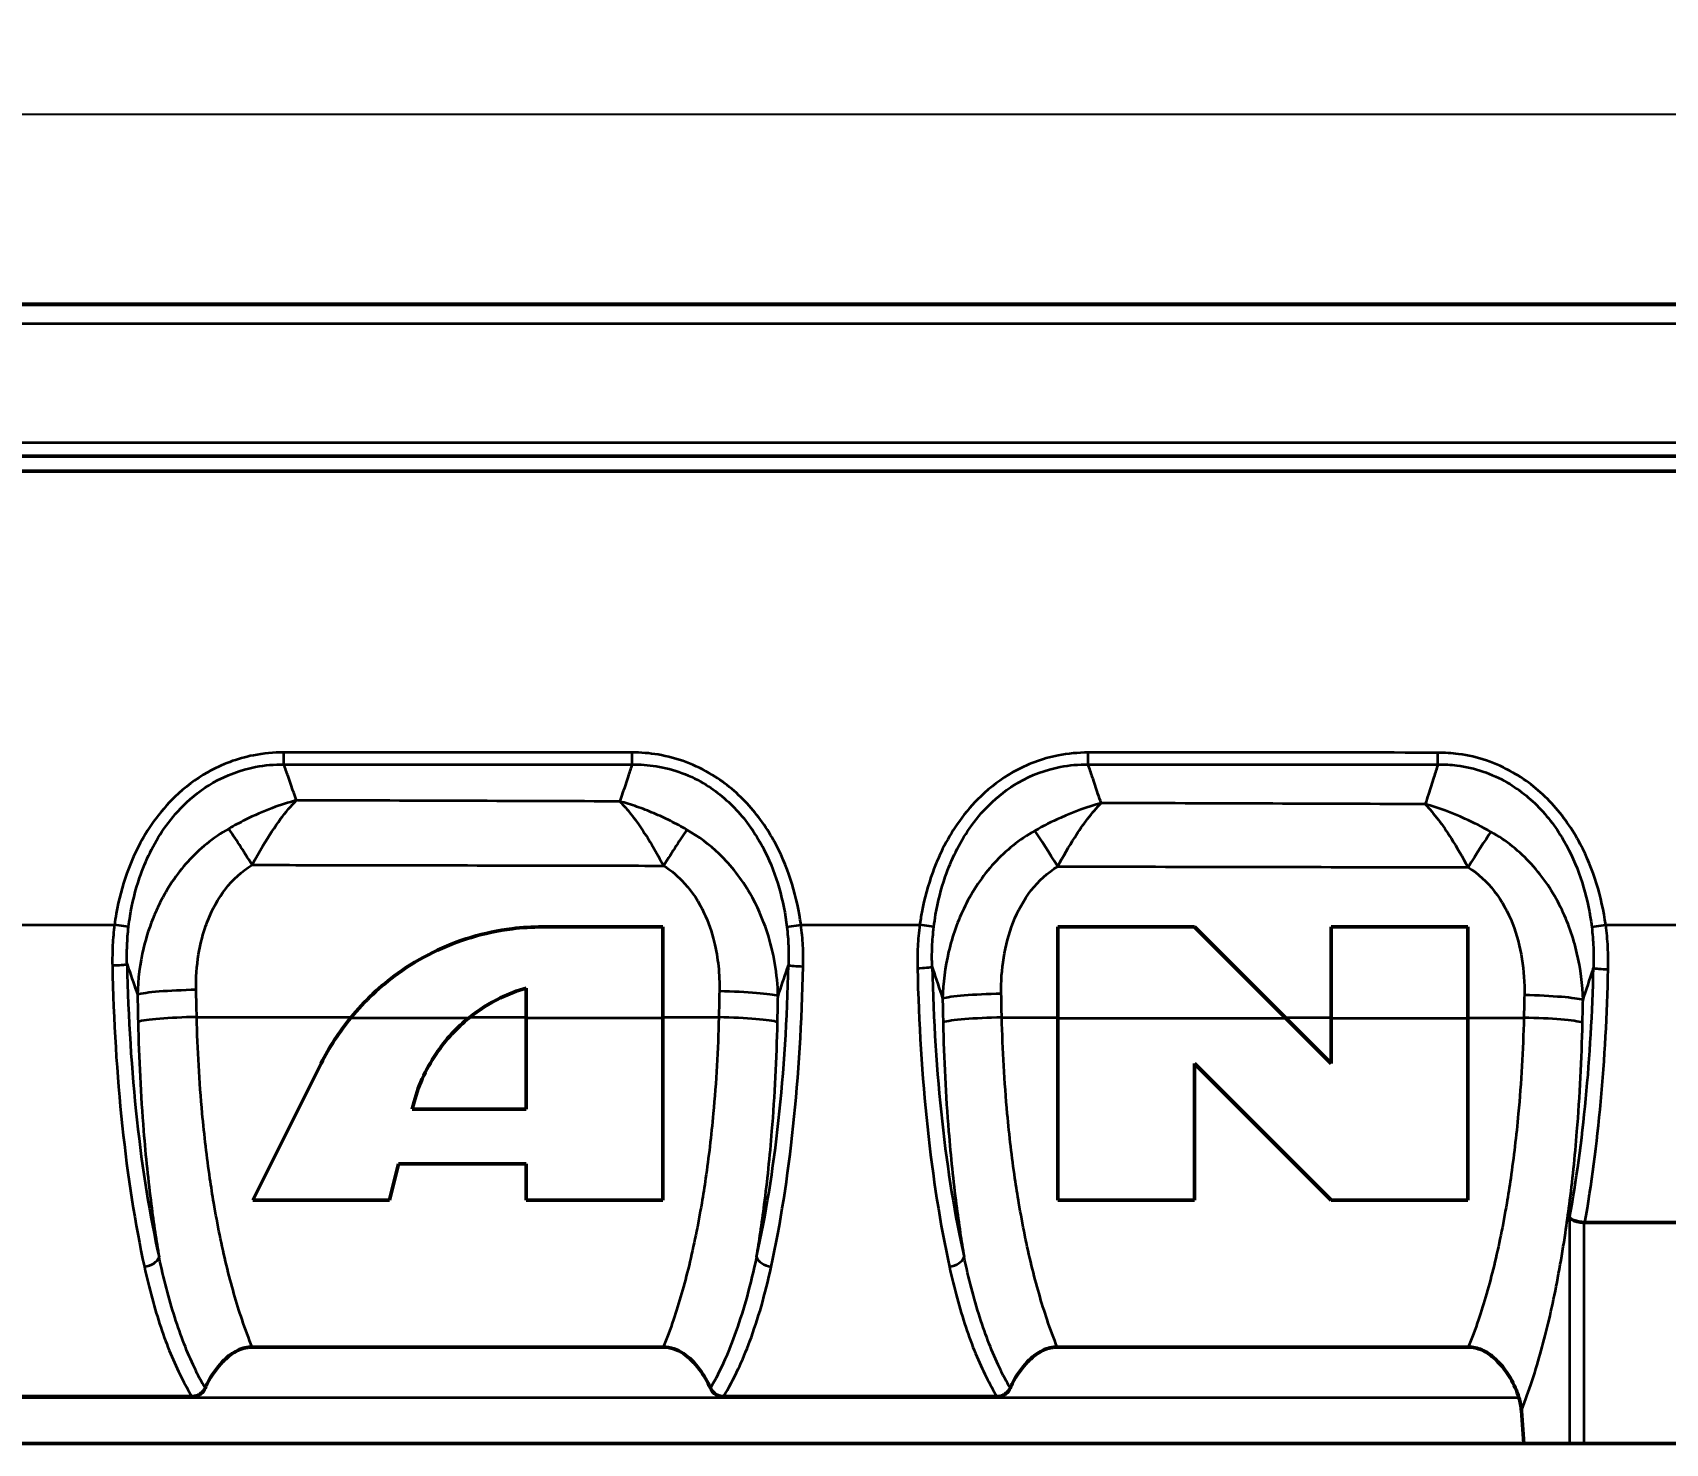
# Model space of a CAD drawing. Header units: millimetres. Extents: x 0 to 1485, y 0 to 1050.
# Drawn here: x 652.2 to 867.1, y 621.1 to 806.8 of the extents above; entities that cross this region are included whole.
import ezdxf

# ---------------------------------------------------------------- set-up
doc = ezdxf.new("R2010")
doc.units = ezdxf.units.MM
doc.header["$LTSCALE"] = 2.5
for name, color, linetype, lineweight in [('Bemaßung (ISO)', 7, 'Continuous', 25), ('Sichtbar (ISO)', 7, 'Continuous', 50), ('Sichtbar schmal (ISO)', 7, 'Continuous', 35)]:
    doc.layers.add(name, color=color, linetype=linetype, lineweight=lineweight)
doc.styles.add('TXT 3_5', font='isocpeur.ttf')
doc.dimstyles.new('Anrin Standard (DIN)', dxfattribs={"dimscale": 2.5, "dimtxt": 3.5, "dimasz": 2.5, "dimexe": 2, "dimexo": 0, "dimgap": 0.8, "dimtad": 1, "dimrnd": 1e-08, "dimtxsty": 'TXT 3_5', "dimcen": 0.09, "dimdle": 10, "dimclrd": 256, "dimclre": 256, "dimclrt": 256, "dimadec": 0, "dimazin": 2, "dimtfac": 0.714286, "dimtmove": 0, "dimatfit": 3, "dimfxl": 1, "dimtolj": 1, "dimlwd": -1, "dimlwe": -1, "dimarcsym": 0})

# ---------------------------------------------------------------- blocks, each defined once
blk = doc.blocks.new('*D14')
at = {"layer": 'Bemaßung (ISO)', "transparency": 16777216}
for p, q in [((420.15, 732.45), (420.15, 801.07)), ((1420.15, 732.45), (1420.15, 801.07)), ((426.4, 796.07), (1413.9, 796.07))]:
    blk.add_line(p, q, dxfattribs=at)
for points in [[(426.4, 797.11), (426.4, 795.02), (420.15, 796.07)], [(1413.9, 797.11), (1413.9, 795.02), (1420.15, 796.07)]]:
    blk.add_solid(points, dxfattribs=at)
at = {"layer": 'Defpoints', "color": 0, "transparency": 16777216}
for p in [(1420.15, 796.07), (420.15, 732.45), (1420.15, 732.45)]:
    blk.add_point(p, dxfattribs=at)
at = {"layer": 'Bemaßung (ISO)', "transparency": 16777216, "insert": (909.62, 806.82), "char_height": 8.75, "attachment_point": 1, "style": 'TXT 3_5'}
blk.add_mtext('\\A1;1000', dxfattribs=at)

msp = doc.modelspace()

# ---------------------------------------------------------------- linework, layer by layer
at = {"layer": 'Sichtbar (ISO)'}
for p, q in [((420.646, 771.066), (919.646, 771.066)), ((420.646, 751.066), (919.646, 751.066)), ((1420.146, 749.066), (420.146, 749.066)), ((420.646, 749.066), (919.646, 749.066)), ((735.146, 689.066), (719.27, 689.066)), ((735.146, 677.089), (735.146, 689.066)), ((805.146, 689.066), (787.146, 689.066)), ((787.146, 689.066), (787.146, 677.062)), ((817.166, 677.046), (805.146, 689.066)), ((823.146, 689.066), (823.146, 677.043)), ((841.146, 689.066), (823.146, 689.066)), ((841.146, 677.034), (841.146, 689.066)), ((717.146, 681.013), (717.146, 677.099)), ((717.146, 677.099), (717.146, 665.066)), ((735.146, 653.066), (735.146, 677.089)), ((787.146, 677.062), (787.146, 653.066)), ((823.146, 671.066), (817.166, 677.046)), ((823.146, 677.043), (823.146, 671.066)), ((841.146, 653.066), (841.146, 677.034)), ((690.146, 671.066), (681.146, 653.066)), ((805.146, 671.066), (823.146, 653.066)), ((805.146, 653.066), (805.146, 671.066)), ((702.146, 665.066), (702.271, 665.568)), ((717.146, 665.066), (702.146, 665.066)), ((699.146, 653.066), (700.346, 657.866)), ((700.346, 657.866), (717.146, 657.866)), ((717.146, 657.866), (717.146, 653.066)), ((681.146, 653.066), (699.146, 653.066)), ((717.146, 653.066), (735.146, 653.066)), ((787.146, 653.066), (805.146, 653.066)), ((823.146, 653.066), (841.146, 653.066)), ((856.557, 650.132), (877.735, 650.132)), ((673.137, 627.245), (637.154, 627.245)), ((779.137, 627.245), (743.154, 627.245)), ((848.191, 625.363), (848.5, 621.066)), ((848.5, 621.066), (590.179, 621.066)), ((848.5, 621.066), (854.533, 621.066)), ((856.465, 621.066), (854.533, 621.066)), ((856.465, 621.066), (983.827, 621.066))]:
    msp.add_line(p, q, dxfattribs=at)
for points, knots in [([(719.27, 689.066), (717.942, 689.066), (716.615, 688.985), (713.466, 688.598), (711.657, 688.218), (706.438, 686.648), (703.183, 685.043), (697.945, 681.276), (695.86, 679.316), (694.058, 677.111)], [0, 0, 0, 0, 0.3984389, 0.3984389, 0.9520412, 0.9520412, 2.0338635, 2.0338635, 2.8898418, 2.8898418, 2.8898418, 2.8898418]), ([(709.644, 677.103), (710.913, 678.126), (712.295, 679.001), (714.852, 680.24), (715.983, 680.675), (717.146, 681.013)], [0, 0, 0, 0, 0.48969338, 0.48969338, 0.85292073, 0.85292073, 0.85292073, 0.85292073]), ([(702.271, 665.568), (702.868, 667.954), (703.875, 670.247), (705.907, 673.275), (706.608, 674.161), (708.08, 675.746), (708.837, 676.453), (709.644, 677.103)], [0, 0, 0, 0, 0.7642805, 0.7642805, 1.1050055, 1.1050055, 1.4164443, 1.4164443, 1.4164443, 1.4164443]), ([(854.533, 650.749), (854.534, 650.749), (854.534, 650.748), (854.583, 650.689), (854.655, 650.631), (854.842, 650.519), (854.957, 650.465), (855.275, 650.347), (855.493, 650.286), (855.966, 650.191), (856.213, 650.156), (856.465, 650.136)], [-0.26991109, -0.26991109, -0.26991109, -0.26991109, -0.26924744, -0.26924744, -0.21183149, -0.21183149, -0.15482101, -0.15482101, -0.07574104, -0.07574104, 0, 0, 0, 0]), ([(681.086, 633.737), (680.89, 633.737), (680.695, 633.724), (680.315, 633.673), (680.132, 633.636), (679.587, 633.488), (679.242, 633.345), (678.301, 632.835), (677.72, 632.37), (676.424, 631.034), (675.716, 630.038), (675.055, 628.713), (674.964, 628.518), (674.878, 628.321)], [0, 0, 0, 0, 0.05882298, 0.05882298, 0.11532018, 0.11532018, 0.22925144, 0.22925144, 0.44182829, 0.44182829, 0.74111223, 0.74111223, 0.79234652, 0.79234652, 0.79234652, 0.79234652]), ([(681.086, 633.737), (690.106, 633.737), (699.126, 633.737), (717.166, 633.737), (726.186, 633.737), (735.205, 633.737)], [-6.7576353, -6.7576353, -6.7576353, -6.7576353, -4.051666, -4.051666, -1.3457052, -1.3457052, -1.3457052, -1.3457052]), ([(741.414, 628.321), (741.032, 629.197), (740.543, 630.043), (739.325, 631.663), (738.606, 632.375), (737.465, 633.139), (737.045, 633.359), (736.145, 633.661), (735.685, 633.737), (735.205, 633.737)], [0.31328236, 0.31328236, 0.31328236, 0.31328236, 0.60195356, 0.60195356, 0.92586689, 0.92586689, 1.09410515, 1.09410515, 1.26250454, 1.26250454, 1.26250454, 1.26250454]), ([(787.086, 633.737), (786.89, 633.737), (786.695, 633.724), (786.315, 633.673), (786.131, 633.636), (785.586, 633.488), (785.24, 633.344), (784.299, 632.834), (783.718, 632.369), (782.422, 631.032), (781.714, 630.035), (781.054, 628.711), (780.963, 628.517), (780.878, 628.321)], [0, 0, 0, 0, 0.05887145, 0.05887145, 0.11541418, 0.11541418, 0.22943904, 0.22943904, 0.44212185, 0.44212185, 0.74144862, 0.74144862, 0.79239967, 0.79239967, 0.79239967, 0.79239967]), ([(787.086, 633.737), (796.106, 633.737), (805.126, 633.737), (823.166, 633.737), (832.185, 633.737), (841.205, 633.737)], [-6.7576157, -6.7576157, -6.7576157, -6.7576157, -4.051666, -4.051666, -1.3457247, -1.3457247, -1.3457247, -1.3457247]), ([(847.877, 627.066), (847.609, 627.947), (847.224, 628.819), (846.097, 630.745), (845.321, 631.687), (844.048, 632.774), (843.531, 633.123), (842.692, 633.486), (842.408, 633.579), (841.813, 633.706), (841.512, 633.737), (841.205, 633.737)], [0.0156344, 0.0156344, 0.0156344, 0.0156344, 0.3009294, 0.3009294, 0.6850113, 0.6850113, 0.9063579, 0.9063579, 1.0143836, 1.0143836, 1.1235959, 1.1235959, 1.1235959, 1.1235959]), ([(674.878, 628.321), (674.788, 628.115), (674.66, 627.93), (674.335, 627.614), (674.141, 627.489), (673.805, 627.349), (673.676, 627.31), (673.41, 627.258), (673.274, 627.245), (673.137, 627.245)], [0, 0, 0, 0, 0.06799312, 0.06799312, 0.13731242, 0.13731242, 0.17767893, 0.17767893, 0.21862724, 0.21862724, 0.21862724, 0.21862724]), ([(743.154, 627.245), (742.887, 627.245), (742.623, 627.295), (742.164, 627.481), (741.969, 627.605), (741.637, 627.921), (741.506, 628.11), (741.414, 628.321)], [0, 0, 0, 0, 0.08004572, 0.08004572, 0.14938586, 0.14938586, 0.21913027, 0.21913027, 0.21913027, 0.21913027]), ([(780.878, 628.321), (780.788, 628.115), (780.66, 627.93), (780.335, 627.614), (780.141, 627.489), (779.805, 627.349), (779.676, 627.31), (779.41, 627.258), (779.274, 627.245), (779.137, 627.245)], [0, 0, 0, 0, 0.06799494, 0.06799494, 0.13731498, 0.13731498, 0.17768079, 0.17768079, 0.21862822, 0.21862822, 0.21862822, 0.21862822])]:
    msp.add_open_spline(points, degree=3, knots=knots, dxfattribs=at)
for points in [[(694.058, 677.111), (692.526, 675.237), (691.217, 673.208), (690.146, 671.066)], [(856.465, 650.136), (856.496, 650.133), (856.526, 650.132), (856.557, 650.132)], [(848.191, 625.363), (848.15, 625.941), (848.045, 626.512), (847.877, 627.066)]]:
    msp.add_open_spline(points, degree=3, dxfattribs=at)
at = {"layer": 'Sichtbar schmal (ISO)'}
for p, q in [((420.646, 770.986), (919.646, 770.986)), ((420.646, 768.5), (919.646, 768.5)), ((919.646, 752.798), (420.646, 752.798)), ((685.249, 710.466), (685.249, 712.043)), ((731.098, 710.466), (731.098, 712.033)), ((791.143, 710.466), (791.143, 712.019)), ((837.202, 710.466), (837.202, 712.009)), ((647.371, 689.324), (662.94, 689.324)), ((664.8, 689.075), (662.94, 689.324)), ((751.481, 689.071), (753.338, 689.324)), ((753.338, 689.324), (768.974, 689.324)), ((770.827, 689.066), (768.974, 689.324)), ((857.453, 689.063), (859.304, 689.324)), ((859.304, 689.324), (875.01, 689.324)), ((673.775, 677.2), (694.123, 677.19)), ((709.742, 677.182), (717.146, 677.178)), ((735.146, 677.168), (742.517, 677.165)), ((779.775, 677.145), (787.146, 677.142)), ((817.086, 677.126), (823.146, 677.123)), ((841.146, 677.114), (848.517, 677.11)), ((854.533, 650.749), (854.533, 621.066)), ((856.465, 621.066), (856.465, 650.136)), ((847.877, 627.066), (591.114, 627.066))]:
    msp.add_line(p, q, dxfattribs=at)
for centre, major_axis, ratio, start_param, end_param in [((681.06, 696.599), (-4.194, 6.812), 0.0415796, 4.7794141, 5.6009825), ((735.245, 696.492), (4.211, 6.802), 0.0416318, 0.6878767, 1.5032496), ((787.136, 696.388), (-4.173, 6.826), 0.0418563, 4.7803333, 5.5840732), ((841.17, 696.278), (-4.191, -6.814), 0.0419176, 3.8462165, 4.6439181), ((662.664, 684.16), (2, 0.041), 0.0759239, 4.7108396, 6.0206102), ((680.832, 689.324), (0, -70), 0.2602935, 4.7884018, 5.4108717), ((682.764, 689.324), (0, 68), 0.2679492, 1.6468091, 2.2692791), ((733.528, 689.324), (0, -68), 0.2679492, 0.8724567, 1.4928066), ((735.46, 689.324), (0, 70), 0.2602935, 4.0140493, 4.6343993), ((753.625, 684.026), (-2, 0.042), 0.0778937, 0.2626161, 1.5724274), ((768.671, 683.806), (2, 0.044), 0.0811218, 4.7106194, 6.0204998), ((786.832, 689.324), (0, -70), 0.2602935, 4.7936193, 5.4106317), ((788.764, 689.324), (0, 68), 0.2679492, 1.6520266, 2.2690391), ((839.528, 689.324), (0, -68), 0.2679492, 0.9676049, 1.4874993), ((859.617, 683.666), (-1.999, 0.045), 0.0831801, 0.2627313, 1.5726572), ((841.46, 689.324), (0, 70), 0.2602935, 4.1181439, 4.6290919), ((673.699, 680.147), (-7.998, -0.169), 0.0787004, 4.7106524, 6.0205521), ((742.59, 679.963), (7.998, -0.171), 0.0792997, 0.262646, 1.572416), ((779.708, 679.625), (-7.998, -0.171), 0.0796217, 4.7106159, 6.0205324), ((848.581, 679.436), (7.998, -0.173), 0.0802348, 0.2626662, 1.5724593), ((673.774, 676.57), (-7.998, -0.169), 0.0787017, 4.7106833, 6.0205521), ((742.517, 676.53), (7.998, -0.171), 0.0792984, 0.2626459, 1.5724461), ((779.775, 676.508), (-7.998, -0.171), 0.0796229, 4.7106434, 6.0205324), ((848.517, 676.468), (7.998, -0.173), 0.0802336, 0.2626661, 1.5724859), ((666.878, 645.596), (1.951, 0.439), 0.6337179, 4.5707594, 5.9420259), ((749.415, 645.603), (-1.951, 0.439), 0.633613, 0.34112, 1.7123622), ((772.875, 645.609), (1.951, 0.439), 0.633542, 4.5708662, 5.942092)]:
    msp.add_ellipse(centre, major_axis=major_axis, ratio=ratio, start_param=start_param, end_param=end_param, dxfattribs=at)
for points, knots in [([(685.249, 712.043), (683.909, 712.043), (682.555, 711.916), (679.102, 711.236), (677.068, 710.479), (673.628, 708.531), (672.179, 707.434), (669.869, 705.206), (668.93, 704.109), (666.595, 700.846), (665.434, 698.545), (663.956, 694.409), (663.494, 692.628), (663.085, 690.33), (663.007, 689.827), (662.94, 689.324)], [0, 0, 0, 0, 0.4020472, 0.4020472, 1.0453226, 1.0453226, 1.5794452, 1.5794452, 2.0082411, 2.0082411, 2.7739914, 2.7739914, 3.3190794, 3.3190794, 3.4714345, 3.4714345, 3.4714345, 3.4714345]), ([(731.098, 712.033), (723.457, 712.034), (715.815, 712.036), (700.532, 712.04), (692.891, 712.041), (685.249, 712.043)], [0, 0, 0, 0, 2.2924315, 2.2924315, 4.5848629, 4.5848629, 4.5848629, 4.5848629]), ([(753.338, 689.324), (752.849, 692.929), (751.795, 696.537), (749.136, 701.651), (747.94, 703.424), (745.097, 706.598), (743.472, 707.976), (739.472, 710.417), (737.04, 711.327), (733.383, 711.94), (732.236, 712.032), (731.098, 712.033)], [0, 0, 0, 0, 1.0913268, 1.0913268, 1.7244714, 1.7244714, 2.3576159, 2.3576159, 3.1215505, 3.1215505, 3.4630188, 3.4630188, 3.4630188, 3.4630188]), ([(791.143, 712.019), (789.824, 712.019), (788.491, 711.894), (785.093, 711.223), (783.09, 710.478), (779.698, 708.558), (778.265, 707.475), (775.968, 705.265), (775.03, 704.171), (772.704, 700.931), (771.545, 698.653), (770.056, 694.562), (769.585, 692.802), (769.145, 690.459), (769.053, 689.892), (768.974, 689.324)], [0, 0, 0, 0, 0.3957324, 0.3957324, 1.0289041, 1.0289041, 1.5569277, 1.5569277, 1.9850214, 1.9850214, 2.7444866, 2.7444866, 3.2846071, 3.2846071, 3.456559, 3.456559, 3.456559, 3.456559]), ([(837.202, 712.009), (829.525, 712.011), (821.849, 712.012), (806.496, 712.016), (798.82, 712.017), (791.143, 712.019)], [0, 0, 0, 0, 2.3029362, 2.3029362, 4.6058724, 4.6058724, 4.6058724, 4.6058724]), ([(859.304, 689.324), (858.785, 693.005), (857.69, 696.689), (854.924, 701.907), (853.67, 703.723), (850.69, 706.942), (848.984, 708.324), (844.873, 710.666), (842.435, 711.491), (839.015, 711.95), (838.106, 712.009), (837.202, 712.009)], [0, 0, 0, 0, 1.1152738, 1.1152738, 1.7673668, 1.7673668, 2.4194598, 2.4194598, 3.1770583, 3.1770583, 3.4481957, 3.4481957, 3.4481957, 3.4481957]), ([(664.8, 689.075), (664.857, 689.553), (664.925, 690.031), (665.281, 692.212), (665.692, 693.901), (667.022, 697.82), (668.076, 699.997), (670.207, 703.077), (671.067, 704.111), (673.185, 706.208), (674.517, 707.237), (677.685, 709.057), (679.562, 709.757), (682.754, 710.371), (684.008, 710.479), (685.249, 710.466)], [-3.4714345, -3.4714345, -3.4714345, -3.4714345, -3.3190794, -3.3190794, -2.7739914, -2.7739914, -2.0082411, -2.0082411, -1.5794452, -1.5794452, -1.0453226, -1.0453226, -0.4020472, -0.4020472, 0, 0, 0, 0]), ([(686.907, 705.734), (686.785, 706.081), (686.664, 706.428), (686.542, 706.775), (686.292, 707.491), (686.041, 708.206), (685.61, 709.436), (685.43, 709.951), (685.249, 710.466)], [0.5396016, 0.5396016, 0.5396016, 0.5396016, 0.71240876, 0.71240876, 0.71240876, 1.06861314, 1.06861314, 1.32508725, 1.32508725, 1.32508725, 1.32508725]), ([(685.249, 710.466), (692.891, 710.466), (700.532, 710.466), (715.815, 710.466), (723.456, 710.466), (731.098, 710.466)], [-4.5848629, -4.5848629, -4.5848629, -4.5848629, -2.2924315, -2.2924315, 0, 0, 0, 0]), ([(731.098, 710.466), (730.923, 709.939), (730.749, 709.412), (730.334, 708.159), (730.093, 707.432), (729.853, 706.705), (729.729, 706.333), (729.606, 705.961), (729.483, 705.589)], [0.09881554, 0.09881554, 0.09881554, 0.09881554, 0.35888703, 0.35888703, 0.71777406, 0.71777406, 0.71777406, 0.90155566, 0.90155566, 0.90155566, 0.90155566]), ([(731.098, 710.466), (732.152, 710.477), (733.213, 710.4), (736.595, 709.852), (738.839, 709.009), (742.521, 706.724), (744.013, 705.429), (746.616, 702.437), (747.707, 700.76), (750.121, 695.92), (751.062, 692.497), (751.481, 689.071)], [-3.4630188, -3.4630188, -3.4630188, -3.4630188, -3.1215505, -3.1215505, -2.3576159, -2.3576159, -1.7244714, -1.7244714, -1.0913268, -1.0913268, 0, 0, 0, 0]), ([(770.827, 689.066), (770.895, 689.606), (770.975, 690.146), (771.36, 692.373), (771.779, 694.044), (773.119, 697.927), (774.17, 700.085), (776.293, 703.148), (777.152, 704.181), (779.258, 706.263), (780.575, 707.281), (783.699, 709.076), (785.546, 709.767), (788.688, 710.373), (789.921, 710.479), (791.143, 710.466)], [-3.456559, -3.456559, -3.456559, -3.456559, -3.2846071, -3.2846071, -2.7444866, -2.7444866, -1.9850214, -1.9850214, -1.5569277, -1.5569277, -1.0289041, -1.0289041, -0.3957324, -0.3957324, 0, 0, 0, 0]), ([(792.857, 705.373), (792.719, 705.782), (792.582, 706.191), (792.444, 706.6), (792.194, 707.345), (791.943, 708.089), (791.509, 709.378), (791.326, 709.922), (791.143, 710.466)], [0.52444717, 0.52444717, 0.52444717, 0.52444717, 0.72307661, 0.72307661, 0.72307661, 1.08461492, 1.08461492, 1.34892914, 1.34892914, 1.34892914, 1.34892914]), ([(791.143, 710.466), (798.819, 710.466), (806.496, 710.466), (821.849, 710.466), (829.525, 710.466), (837.202, 710.466)], [-4.6058724, -4.6058724, -4.6058724, -4.6058724, -2.3029362, -2.3029362, 0, 0, 0, 0]), ([(837.202, 710.466), (837.025, 709.91), (836.848, 709.354), (836.43, 708.042), (836.189, 707.286), (835.948, 706.531), (835.81, 706.096), (835.671, 705.661), (835.533, 705.227)], [0.09633591, 0.09633591, 0.09633591, 0.09633591, 0.36426043, 0.36426043, 0.72852087, 0.72852087, 0.72852087, 0.93805093, 0.93805093, 0.93805093, 0.93805093]), ([(837.202, 710.466), (838.039, 710.475), (838.88, 710.427), (842.043, 710.023), (844.294, 709.261), (848.079, 707.069), (849.645, 705.769), (852.374, 702.73), (853.518, 701.012), (856.029, 696.066), (857.008, 692.566), (857.453, 689.063)], [-3.4481957, -3.4481957, -3.4481957, -3.4481957, -3.1770583, -3.1770583, -2.4194598, -2.4194598, -1.7673668, -1.7673668, -1.1152738, -1.1152738, 0, 0, 0, 0]), ([(686.907, 705.734), (685.844, 705.455), (684.778, 705.112), (682.524, 704.262), (681.339, 703.741), (679.43, 702.793), (678.701, 702.404), (677.983, 701.997)], [-0.0018374, -0.0018374, -0.0018374, -0.0018374, 0.23481164, 0.23481164, 0.50120816, 0.50120816, 0.66770598, 0.66770598, 0.66770598, 0.66770598]), ([(681.062, 697.23), (681.535, 698.104), (682.014, 698.951), (683.267, 701.048), (684.043, 702.231), (685.517, 704.212), (686.213, 705.038), (686.907, 705.734)], [-0.66770598, -0.66770598, -0.66770598, -0.66770598, -0.50120816, -0.50120816, -0.23481164, -0.23481164, 0.0018374, 0.0018374, 0.0018374, 0.0018374]), ([(729.483, 705.589), (729.218, 705.59), (728.954, 705.591), (721.847, 705.615), (715.005, 705.639), (708.163, 705.662), (701.321, 705.685), (694.478, 705.708), (687.393, 705.732), (687.15, 705.733), (686.907, 705.734)], [1.9732387, 1.9732387, 1.9732387, 1.9732387, 2.0526314, 2.0526314, 4.1052627, 4.1052627, 4.1052627, 6.1578941, 6.1578941, 6.2308287, 6.2308287, 6.2308287, 6.2308287]), ([(738.319, 701.858), (737.604, 702.265), (736.879, 702.653), (735.418, 703.382), (734.681, 703.723), (733.943, 704.037), (733.206, 704.351), (732.463, 704.639), (730.974, 705.159), (730.227, 705.39), (729.483, 705.589)], [0, 0, 0, 0, 0.16595098, 0.16595098, 0.33190196, 0.33190196, 0.33190196, 0.49785294, 0.49785294, 0.66380392, 0.66380392, 0.66380392, 0.66380392]), ([(729.483, 705.589), (729.968, 705.095), (730.453, 704.537), (731.423, 703.312), (731.907, 702.644), (732.388, 701.929), (732.869, 701.215), (733.349, 700.45), (734.304, 698.841), (734.778, 697.997), (735.247, 697.126)], [-0.66380392, -0.66380392, -0.66380392, -0.66380392, -0.49785294, -0.49785294, -0.33190196, -0.33190196, -0.33190196, -0.16595098, -0.16595098, 0, 0, 0, 0]), ([(792.857, 705.373), (791.088, 704.899), (789.294, 704.244), (786.379, 702.928), (785.239, 702.348), (784.126, 701.725)], [-0.00183946, -0.00183946, -0.00183946, -0.00183946, 0.39207791, 0.39207791, 0.64953224, 0.64953224, 0.64953224, 0.64953224]), ([(787.138, 697.025), (787.872, 698.37), (788.619, 699.654), (790.53, 702.634), (791.702, 704.187), (792.857, 705.373)], [-0.64953224, -0.64953224, -0.64953224, -0.64953224, -0.39207791, -0.39207791, 0.00183946, 0.00183946, 0.00183946, 0.00183946]), ([(835.533, 705.227), (835.252, 705.227), (834.97, 705.228), (827.847, 705.253), (821.005, 705.277), (814.163, 705.3), (807.321, 705.323), (800.479, 705.347), (793.377, 705.371), (793.117, 705.372), (792.857, 705.373)], [1.9682588, 1.9682588, 1.9682588, 1.9682588, 2.0526316, 2.0526316, 4.1052632, 4.1052632, 4.1052632, 6.1578947, 6.1578947, 6.2358531, 6.2358531, 6.2358531, 6.2358531]), ([(844.177, 701.583), (843.062, 702.209), (841.921, 702.792), (839.034, 704.101), (837.272, 704.751), (835.533, 705.227)], [0, 0, 0, 0, 0.25827474, 0.25827474, 0.64587549, 0.64587549, 0.64587549, 0.64587549]), ([(835.533, 705.227), (836.665, 704.045), (837.812, 702.512), (839.695, 699.556), (840.441, 698.268), (841.171, 696.919)], [-0.64587549, -0.64587549, -0.64587549, -0.64587549, -0.25827474, -0.25827474, 0, 0, 0, 0]), ([(677.983, 701.997), (675.938, 700.837), (674.1, 699.319), (671.097, 695.987), (669.873, 694.142), (668.916, 692.227), (668.66, 691.717), (668.423, 691.201), (667.597, 689.243), (667.121, 687.762), (666.285, 684.234), (666.03, 682.174), (665.971, 680.147)], [0, 0, 0, 0, 0.4741205, 0.4741205, 0.9398117, 0.9398117, 0.9398117, 1.0640058, 1.0640058, 1.4097176, 1.4097176, 1.8796235, 1.8796235, 1.8796235, 1.8796235]), ([(750.318, 679.963), (750.277, 681.383), (750.14, 682.818), (749.66, 685.647), (749.322, 687.04), (748.305, 690.15), (747.561, 691.854), (745.527, 695.359), (744.191, 697.114), (741.309, 699.886), (739.873, 700.974), (738.319, 701.858)], [0, 0, 0, 0, 0.3298149, 0.3298149, 0.6518849, 0.6518849, 1.0609555, 1.0609555, 1.5250726, 1.5250726, 1.8857338, 1.8857338, 1.8857338, 1.8857338]), ([(784.126, 701.725), (782.101, 700.59), (780.278, 699.104), (777.205, 695.748), (775.927, 693.824), (774.936, 691.831), (773.965, 689.877), (773.261, 687.857), (772.296, 683.749), (772.04, 681.672), (771.98, 679.625)], [0, 0, 0, 0, 0.4685599, 0.4685599, 0.9562836, 0.9562836, 0.9562836, 1.4344255, 1.4344255, 1.9125673, 1.9125673, 1.9125673, 1.9125673]), ([(856.308, 679.436), (856.249, 681.485), (855.994, 683.565), (855.032, 687.677), (854.331, 689.699), (853.362, 691.656), (852.369, 693.665), (851.085, 695.605), (848.008, 698.969), (846.195, 700.451), (844.177, 701.583)], [0, 0, 0, 0, 0.4797238, 0.4797238, 0.9594476, 0.9594476, 0.9594476, 1.4517074, 1.4517074, 1.9188952, 1.9188952, 1.9188952, 1.9188952]), ([(673.699, 680.776), (673.666, 682.337), (673.766, 683.917), (674.207, 686.61), (674.477, 687.736), (674.967, 689.219), (675.109, 689.608), (675.264, 689.993), (675.845, 691.438), (676.609, 692.82), (678.525, 695.291), (679.717, 696.402), (681.062, 697.23)], [-1.8796235, -1.8796235, -1.8796235, -1.8796235, -1.4097176, -1.4097176, -1.0640058, -1.0640058, -0.9398117, -0.9398117, -0.9398117, -0.4741205, -0.4741205, 0, 0, 0, 0]), ([(681.062, 697.23), (683.248, 697.225), (685.434, 697.221), (694.462, 697.204), (701.304, 697.191), (708.146, 697.178), (714.988, 697.165), (721.83, 697.152), (730.864, 697.134), (733.055, 697.13), (735.247, 697.126)], [-6.8136683, -6.8136683, -6.8136683, -6.8136683, -6.1578941, -6.1578941, -4.1052627, -4.1052627, -4.1052627, -2.0526314, -2.0526314, -1.3951402, -1.3951402, -1.3951402, -1.3951402]), ([(735.247, 697.126), (736.268, 696.494), (737.202, 695.699), (739.055, 693.651), (739.898, 692.339), (741.15, 689.696), (741.593, 688.403), (742.17, 686.034), (742.35, 684.968), (742.573, 682.798), (742.614, 681.693), (742.591, 680.598)], [-1.8857338, -1.8857338, -1.8857338, -1.8857338, -1.5250726, -1.5250726, -1.0609555, -1.0609555, -0.6518849, -0.6518849, -0.3298149, -0.3298149, 0, 0, 0, 0]), ([(779.708, 680.262), (779.675, 681.85), (779.773, 683.455), (780.278, 686.614), (780.682, 688.159), (781.27, 689.645), (781.869, 691.16), (782.665, 692.612), (784.626, 695.117), (785.807, 696.211), (787.138, 697.025)], [-1.9125673, -1.9125673, -1.9125673, -1.9125673, -1.4344255, -1.4344255, -0.9562836, -0.9562836, -0.9562836, -0.4685599, -0.4685599, 0, 0, 0, 0]), ([(787.138, 697.025), (789.299, 697.021), (791.459, 697.017), (800.462, 696.999), (807.304, 696.986), (814.146, 696.973), (820.988, 696.959), (827.83, 696.946), (836.839, 696.928), (839.005, 696.924), (841.171, 696.919)], [-6.8060332, -6.8060332, -6.8060332, -6.8060332, -6.1578947, -6.1578947, -4.1052632, -4.1052632, -4.1052632, -2.0526316, -2.0526316, -1.4027016, -1.4027016, -1.4027016, -1.4027016]), ([(841.171, 696.919), (842.497, 696.104), (843.671, 695.011), (845.633, 692.494), (846.432, 691.025), (847.031, 689.495), (847.616, 688.003), (848.017, 686.452), (848.519, 683.282), (848.616, 681.671), (848.582, 680.078)], [-1.9188952, -1.9188952, -1.9188952, -1.9188952, -1.4517074, -1.4517074, -0.9594476, -0.9594476, -0.9594476, -0.4797238, -0.4797238, 0, 0, 0, 0]), ([(662.94, 689.324), (662.826, 688.444), (662.748, 687.557), (662.658, 685.782), (662.646, 684.893), (662.664, 684.008)], [0, 0, 0, 0, 0.25874991, 0.25874991, 0.51749981, 0.51749981, 0.51749981, 0.51749981]), ([(664.596, 684.16), (664.57, 684.98), (664.572, 685.803), (664.638, 687.445), (664.702, 688.263), (664.8, 689.075)], [-0.51749981, -0.51749981, -0.51749981, -0.51749981, -0.25874991, -0.25874991, 0, 0, 0, 0]), ([(751.481, 689.071), (751.583, 688.238), (751.649, 687.398), (751.718, 685.713), (751.72, 684.868), (751.693, 684.026)], [-0.53096976, -0.53096976, -0.53096976, -0.53096976, -0.26548488, -0.26548488, 0, 0, 0, 0]), ([(753.625, 683.87), (753.644, 684.778), (753.632, 685.69), (753.539, 687.512), (753.458, 688.421), (753.338, 689.324)], [0, 0, 0, 0, 0.26548488, 0.26548488, 0.53096976, 0.53096976, 0.53096976, 0.53096976]), ([(768.974, 689.324), (768.847, 688.384), (768.761, 687.437), (768.663, 685.54), (768.651, 684.59), (768.671, 683.644)], [0, 0, 0, 0, 0.2765216, 0.2765216, 0.55304321, 0.55304321, 0.55304321, 0.55304321]), ([(770.603, 683.806), (770.575, 684.684), (770.576, 685.565), (770.648, 687.322), (770.719, 688.198), (770.827, 689.066)], [-0.55304321, -0.55304321, -0.55304321, -0.55304321, -0.2765216, -0.2765216, 0, 0, 0, 0]), ([(857.453, 689.063), (857.566, 688.172), (857.639, 687.273), (857.714, 685.47), (857.715, 684.567), (857.685, 683.666)], [-0.56712485, -0.56712485, -0.56712485, -0.56712485, -0.28356242, -0.28356242, 0, 0, 0, 0]), ([(859.617, 683.5), (859.638, 684.469), (859.626, 685.443), (859.525, 687.389), (859.436, 688.36), (859.304, 689.324)], [0, 0, 0, 0, 0.28356242, 0.28356242, 0.56712485, 0.56712485, 0.56712485, 0.56712485]), ([(664.596, 684.16), (664.664, 683.96), (664.732, 683.761), (664.801, 683.561), (665.191, 682.423), (665.581, 681.285), (665.971, 680.147)], [-0.09936422, -0.09936422, -0.09936422, -0.09936422, 0, 0, 0, 0.56667626, 0.56667626, 0.56667626, 0.56667626]), ([(750.318, 679.963), (750.721, 681.155), (751.125, 682.347), (751.529, 683.539), (751.583, 683.701), (751.638, 683.864), (751.693, 684.026)], [-2.02439557, -2.02439557, -2.02439557, -2.02439557, -1.43554813, -1.43554813, -1.43554813, -1.35542708, -1.35542708, -1.35542708, -1.35542708]), ([(770.603, 683.806), (770.636, 683.705), (770.67, 683.604), (770.703, 683.503), (771.129, 682.21), (771.555, 680.918), (771.98, 679.625)], [-0.04916558, -0.04916558, -0.04916558, -0.04916558, 0, 0, 0, 0.62765281, 0.62765281, 0.62765281, 0.62765281]), ([(856.308, 679.436), (856.747, 680.783), (857.186, 682.131), (857.625, 683.48), (857.645, 683.542), (857.665, 683.604), (857.685, 683.666)], [-2.10680433, -2.10680433, -2.10680433, -2.10680433, -1.45704174, -1.45704174, -1.45704174, -1.42705455, -1.42705455, -1.42705455, -1.42705455]), ([(742.591, 680.598), (742.579, 680.025), (742.566, 679.453), (742.542, 678.309), (742.53, 677.737), (742.517, 677.165)], [0, 0, 0, 0, 0.17223182, 0.17223182, 0.34446364, 0.34446364, 0.34446364, 0.34446364]), ([(750.245, 676.53), (750.257, 677.102), (750.269, 677.674), (750.293, 678.819), (750.306, 679.391), (750.318, 679.963)], [-0.34446364, -0.34446364, -0.34446364, -0.34446364, -0.17223182, -0.17223182, 0, 0, 0, 0]), ([(681.086, 633.737), (680.621, 634.872), (680.172, 636.084), (679.008, 639.537), (678.321, 641.932), (677.072, 647.086), (676.51, 649.843), (676.023, 652.725), (675.843, 653.788), (675.673, 654.867), (675.113, 658.705), (674.773, 661.577), (674.122, 668.653), (673.877, 672.931), (673.775, 677.2)], [0.0004838, 0.0004838, 0.0004838, 0.0004838, 0.6633212, 0.6633212, 1.7888959, 1.7888959, 2.9144763, 2.9144763, 2.9144763, 3.3297207, 3.3297207, 4.3717145, 4.3717145, 5.8289526, 5.8289526, 5.8289526, 5.8289526]), ([(666.047, 676.57), (666.149, 671.729), (666.394, 666.882), (667.045, 658.863), (667.386, 655.608), (667.945, 651.258), (668.115, 650.035), (668.295, 648.83), (668.459, 647.735), (668.63, 646.657), (668.81, 645.596)], [-5.8289526, -5.8289526, -5.8289526, -5.8289526, -4.3717145, -4.3717145, -3.3297207, -3.3297207, -2.9144763, -2.9144763, -2.9144763, -2.5372372, -2.5372372, -2.5372372, -2.5372372]), ([(742.517, 677.165), (742.414, 672.899), (742.169, 668.624), (741.518, 661.561), (741.178, 658.698), (740.619, 654.863), (740.448, 653.777), (740.267, 652.709), (739.78, 649.83), (739.218, 647.076), (737.97, 641.927), (737.283, 639.535), (736.12, 636.083), (735.67, 634.872), (735.205, 633.737)], [0, 0, 0, 0, 1.4563127, 1.4563127, 2.4951863, 2.4951863, 2.9126254, 2.9126254, 2.9126254, 4.0372795, 4.0372795, 5.161928, 5.161928, 5.8247185, 5.8247185, 5.8247185, 5.8247185]), ([(747.483, 645.603), (747.662, 646.656), (747.832, 647.726), (747.994, 648.812), (748.175, 650.023), (748.346, 651.253), (748.906, 655.6), (749.245, 658.844), (749.896, 666.849), (750.141, 671.692), (750.245, 676.53)], [-3.2869214, -3.2869214, -3.2869214, -3.2869214, -2.9126254, -2.9126254, -2.9126254, -2.4951863, -2.4951863, -1.4563127, -1.4563127, 0, 0, 0, 0]), ([(772.047, 676.508), (772.151, 671.672), (772.396, 666.831), (773.047, 658.834), (773.386, 655.595), (773.946, 651.25), (774.117, 650.016), (774.299, 648.802), (774.46, 647.721), (774.63, 646.656), (774.807, 645.609)], [-5.823298, -5.823298, -5.823298, -5.823298, -4.3674735, -4.3674735, -3.3303161, -3.3303161, -2.911649, -2.911649, -2.911649, -2.5391045, -2.5391045, -2.5391045, -2.5391045]), ([(787.086, 633.737), (786.621, 634.872), (786.172, 636.083), (785.009, 639.533), (784.323, 641.924), (783.075, 647.07), (782.514, 649.823), (782.026, 652.7), (781.845, 653.772), (781.673, 654.86), (781.114, 658.694), (780.775, 661.552), (780.124, 668.608), (779.878, 672.882), (779.775, 677.145)], [0.0005861, 0.0005861, 0.0005861, 0.0005861, 0.6633137, 0.6633137, 1.7874785, 1.7874785, 2.911649, 2.911649, 2.911649, 3.3303161, 3.3303161, 4.3674735, 4.3674735, 5.823298, 5.823298, 5.823298, 5.823298]), ([(848.517, 677.11), (848.413, 672.85), (848.167, 668.579), (847.516, 661.536), (847.178, 658.687), (846.619, 654.856), (846.446, 653.761), (846.264, 652.684), (845.776, 649.81), (845.215, 647.06), (843.968, 641.919), (843.282, 639.53), (842.12, 636.082), (841.67, 634.871), (841.205, 633.737)], [0, 0, 0, 0, 1.4548964, 1.4548964, 2.4889253, 2.4889253, 2.9097927, 2.9097927, 2.9097927, 4.0330344, 4.0330344, 5.1562704, 5.1562704, 5.8189508, 5.8189508, 5.8189508, 5.8189508]), ([(848.191, 625.363), (848.442, 625.988), (848.689, 626.635), (848.931, 627.306), (849.397, 628.593), (849.847, 629.966), (851.009, 633.876), (851.695, 636.583), (852.942, 642.409), (853.503, 645.526), (853.991, 648.784), (854.174, 650.004), (854.346, 651.244), (854.905, 655.587), (855.243, 658.816), (855.894, 666.798), (856.14, 671.635), (856.244, 676.468)], [-6.1653064, -6.1653064, -6.1653064, -6.1653064, -5.8195855, -5.8195855, -5.8195855, -5.1562704, -5.1562704, -4.0330344, -4.0330344, -2.9097927, -2.9097927, -2.9097927, -2.4889253, -2.4889253, -1.4548964, -1.4548964, 0, 0, 0, 0]), ([(674.878, 628.321), (674.391, 629.168), (673.918, 630.076), (672.535, 633.005), (671.671, 635.225), (670.11, 640.106), (669.413, 642.767), (668.81, 645.596)], [-2.7478944, -2.7478944, -2.7478944, -2.7478944, -2.2056644, -2.2056644, -1.1028347, -1.1028347, 0, 0, 0, 0]), ([(747.483, 645.603), (747.103, 643.818), (746.685, 642.099), (745.78, 638.822), (745.292, 637.263), (744.773, 635.797), (744.311, 634.494), (743.825, 633.263), (742.713, 630.737), (742.077, 629.473), (741.414, 628.321)], [-2.7842131, -2.7842131, -2.7842131, -2.7842131, -2.0881598, -2.0881598, -1.3921066, -1.3921066, -1.3921066, -0.7733917, -0.7733917, -0.0353338, -0.0353338, -0.0353338, -0.0353338]), ([(780.878, 628.321), (780.389, 629.171), (779.914, 630.082), (778.53, 633.016), (777.667, 635.236), (776.106, 640.118), (775.41, 642.779), (774.807, 645.609)], [-2.7495424, -2.7495424, -2.7495424, -2.7495424, -2.2054227, -2.2054227, -1.1027139, -1.1027139, 0, 0, 0, 0]), ([(666.878, 644.31), (667.502, 641.454), (668.226, 638.786), (669.85, 633.927), (670.75, 631.735), (672.173, 628.9), (672.648, 628.043), (673.137, 627.245)], [0, 0, 0, 0, 1.1028347, 1.1028347, 2.2056644, 2.2056644, 2.7295094, 2.7295094, 2.7295094, 2.7295094]), ([(743.154, 627.245), (743.826, 628.341), (744.47, 629.546), (745.613, 631.993), (746.119, 633.208), (746.599, 634.5), (747.139, 635.954), (747.647, 637.506), (748.588, 640.787), (749.021, 642.515), (749.415, 644.318)], [0.0537152, 0.0537152, 0.0537152, 0.0537152, 0.7733917, 0.7733917, 1.3921066, 1.3921066, 1.3921066, 2.0881598, 2.0881598, 2.7842131, 2.7842131, 2.7842131, 2.7842131]), ([(772.875, 644.323), (773.499, 641.467), (774.223, 638.799), (775.846, 633.938), (776.745, 631.746), (778.17, 628.906), (778.647, 628.046), (779.137, 627.245)], [0, 0, 0, 0, 1.1027139, 1.1027139, 2.2054227, 2.2054227, 2.7311646, 2.7311646, 2.7311646, 2.7311646])]:
    msp.add_open_spline(points, degree=3, knots=knots, dxfattribs=at)
for points in [[(665.971, 680.147), (665.997, 678.954), (666.022, 677.762), (666.047, 676.57)], [(673.775, 677.2), (673.75, 678.392), (673.724, 679.584), (673.699, 680.776)], [(771.98, 679.625), (772.003, 678.586), (772.025, 677.547), (772.047, 676.508)], [(779.775, 677.145), (779.753, 678.184), (779.731, 679.223), (779.708, 680.262)], [(848.582, 680.078), (848.56, 679.089), (848.539, 678.099), (848.517, 677.11)], [(856.244, 676.468), (856.266, 677.457), (856.287, 678.446), (856.308, 679.436)], [(694.058, 677.111), (699.253, 677.108), (704.448, 677.105), (709.644, 677.103)], [(717.146, 677.099), (723.146, 677.095), (729.146, 677.092), (735.146, 677.089)], [(787.146, 677.062), (797.153, 677.057), (807.159, 677.051), (817.166, 677.046)], [(823.146, 677.043), (829.146, 677.04), (835.146, 677.037), (841.146, 677.034)]]:
    msp.add_open_spline(points, degree=3, dxfattribs=at)

# ---------------------------------------------------------------- dimensions: what is measured, and where the dimension line sits
at = {"layer": 'Bemaßung (ISO)'}
dim = msp.add_linear_dim(base=(1420.146, 796.066), p1=(420.146, 732.453), p2=(1420.146, 732.453), dimstyle='Anrin Standard (DIN)', override={"dimgap": 0.8, "dimdec": 2, "dimtol": 0, "dimlim": 0, "dimtp": 0, "dimtm": 0, "dimtdec": 2, "dimtofl": 0, "dimatfit": 1}, dxfattribs=at)
dim.commit()
dim.dimension.update_dxf_attribs({"geometry": '*D14', "text_midpoint": (920.121, 796.066), "dimtype": 160})

doc.saveas('drawing.dxf')
